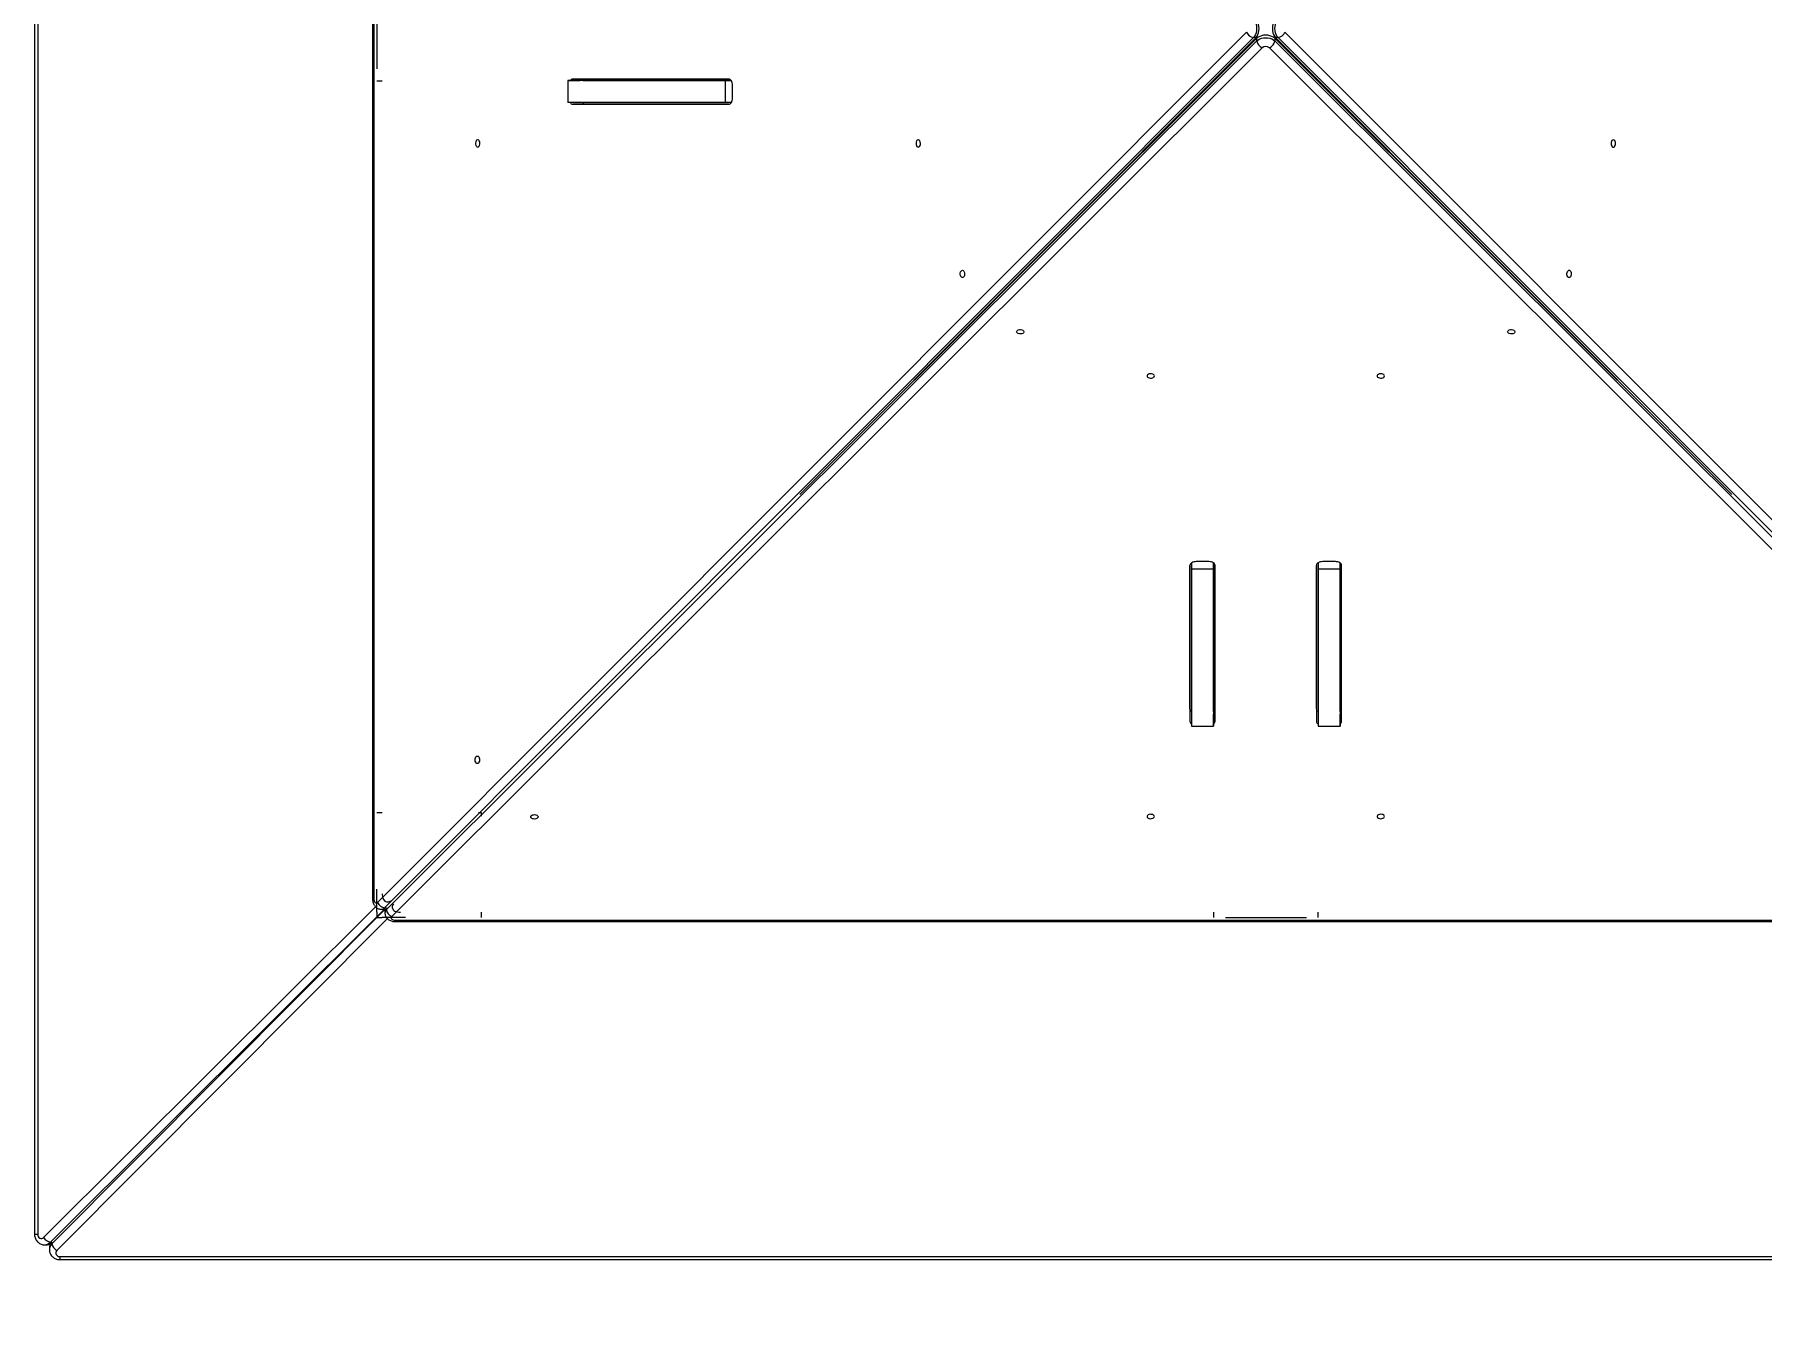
# Model space of a CAD drawing. Header units: millimetres. Extents: x -10881 to 8954, y -8695 to 5624.
# Drawn here: x 4592 to 6243, y -725 to 520 of the extents above; entities that cross this region are included whole.
import ezdxf

# ---------------------------------------------------------------- set-up
doc = ezdxf.new("R2010")
doc.units = ezdxf.units.MM
for name, color, linetype in [('DIKOM_ОБЪЕКТ', 7, 'Continuous'), ('DIKOM_РАЗМЕР_ЗОНА', 7, 'Continuous'), ('DIKOM_РАЗМЕР_ОБЪЕКТА', 7, 'Continuous')]:
    doc.layers.add(name, color=color, linetype=linetype)
doc.styles.add('style1', font='arial.ttf', dxfattribs={"width": 0.8})
doc.dimstyles.new('1-50', dxfattribs={"dimtxt": 300, "dimasz": 200, "dimexe": 100, "dimexo": 0, "dimgap": 100, "dimtad": 1, "dimtxsty": 'style1', "dimcen": 200, "dimclrd": 7, "dimclre": 7, "dimclrt": 7, "dimadec": 1, "dimazin": 2, "dimtfac": 1, "dimtmove": 0, "dimatfit": 2, "dimfxl": 0, "dimlwd": 25, "dimlwe": 18, "dimarcsym": 0})

# ---------------------------------------------------------------- blocks, each defined once
blk = doc.blocks.new('*D10')
at = {"layer": 'Defpoints', "color": 0, "transparency": 16777216}
for p in [(-7152.7, 2730.8), (7385.2, 911.3), (7385.2, -7693.8)]:
    blk.add_point(p, dxfattribs=at)
at = {"layer": 'DIKOM_РАЗМЕР_ОБЪЕКТА', "color": 7, "lineweight": 18, "transparency": 16777216}
for p, q in [((-7152.7, 2730.8), (-7152.7, -7793.8)), ((7385.2, 911.3), (7385.2, -7793.8))]:
    blk.add_line(p, q, dxfattribs=at)
at = {"layer": 'DIKOM_РАЗМЕР_ОБЪЕКТА', "color": 7, "lineweight": 25, "transparency": 16777216}
blk.add_line((-6952.7, -7693.8), (7185.2, -7693.8), dxfattribs=at)
at = {"layer": 'DIKOM_РАЗМЕР_ОБЪЕКТА', "color": 7, "transparency": 16777216}
for points in [[(-6952.7, -7660.4), (-6952.7, -7727.1), (-7152.7, -7693.8)], [(7185.2, -7660.4), (7185.2, -7727.1), (7385.2, -7693.8)]]:
    blk.add_solid(points, dxfattribs=at)
at = {"layer": 'DIKOM_РАЗМЕР_ОБЪЕКТА', "color": 7, "transparency": 16777216, "insert": (116.2, -7440.6), "char_height": 300, "attachment_point": 5, "style": 'style1'}
blk.add_mtext('14500', dxfattribs=at)
blk = doc.blocks.new('*D12')
at = {"layer": 'Defpoints', "color": 0, "transparency": 16777216}
for p in [(-9113.3, 3014), (8954.2, 2756.5), (8954.2, -8594.5)]:
    blk.add_point(p, dxfattribs=at)
at = {"layer": 'DIKOM_РАЗМЕР_ЗОНА', "color": 7, "lineweight": 18, "transparency": 16777216}
for p, q in [((-9113.3, 3014), (-9113.3, -8694.5)), ((8954.2, 2756.5), (8954.2, -8694.5))]:
    blk.add_line(p, q, dxfattribs=at)
at = {"layer": 'DIKOM_РАЗМЕР_ЗОНА', "color": 7, "lineweight": 25, "transparency": 16777216}
blk.add_line((-8913.3, -8594.5), (8754.2, -8594.5), dxfattribs=at)
at = {"layer": 'DIKOM_РАЗМЕР_ЗОНА', "color": 7, "transparency": 16777216}
for points in [[(-8913.3, -8561.2), (-8913.3, -8627.8), (-9113.3, -8594.5)], [(8754.2, -8561.2), (8754.2, -8627.8), (8954.2, -8594.5)]]:
    blk.add_solid(points, dxfattribs=at)
at = {"layer": 'DIKOM_РАЗМЕР_ЗОНА', "color": 7, "transparency": 16777216, "insert": (-79.6, -8341.3), "char_height": 300, "attachment_point": 5, "style": 'style1'}
blk.add_mtext('18000', dxfattribs=at)

msp = doc.modelspace()

# ---------------------------------------------------------------- linework, layer by layer
at = {"layer": 'DIKOM_ОБЪЕКТ', "color": 7, "linetype": 'Continuous', "lineweight": 15}
for p, q in [((4591.844, 1679.625), (4591.844, -626.692)), ((4594.844, 1679.624), (4594.844, -626.692)), ((4915.081, 1358.732), (4915.081, -305.858)), ((4916.289, 1358.732), (4916.289, -305.859)), ((4919.287, 565.007), (4919.287, 487.547)), ((4919.94, -309.285), (5750.821, 522.851)), ((5757.477, 517.713), (4926.596, -314.423)), ((4928.323, -316.151), (5760.612, 514.578)), ((5760.612, 516.974), (5323.585, 80.766)), ((5323.594, 80.776), (5759.873, 517.713)), ((5759.873, 517.713), (5757.477, 517.713)), ((5759.873, 517.713), (5760.693, 517.795)), ((5760.693, 517.795), (5760.612, 516.974)), ((5760.612, 514.578), (5760.612, 516.974)), ((5777.74, 516.974), (5777.658, 517.795)), ((5777.658, 517.795), (5778.479, 517.713)), ((5777.74, 516.974), (5777.74, 514.578)), ((6214.764, 80.776), (5777.74, 516.974)), ((5777.74, 514.578), (6610.042, -316.151)), ((5780.875, 517.713), (5778.479, 517.713)), ((5778.479, 517.713), (6214.774, 80.766)), ((6611.769, -314.423), (5780.875, 517.713)), ((5787.531, 522.851), (6618.425, -309.285)), ((5765.75, 507.922), (4933.462, -322.807)), ((6604.903, -322.807), (5772.601, 507.922)), ((4919.287, 476.277), (4924.217, 476.277)), ((5101.877, 476.4), (5113.486, 476.401)), ((5101.877, 476.4), (5101.877, 455.4)), ((5255.721, 477.872), (5106.472, 477.9)), ((5116.085, 476.434), (5258.085, 476.407)), ((5116.377, 476.813), (5257.769, 476.813)), ((5258.109, 476.372), (5252.33, 476.371)), ((5252.33, 476.371), (5252.33, 455.371)), ((5259.332, 459.871), (5259.332, 471.871)), ((5118.451, 453.902), (5106.472, 453.9)), ((5106.472, 453.9), (5255.721, 453.872)), ((5255.846, 453.875), (5118.451, 453.902)), ((5258.11, 455.372), (5252.33, 455.371)), ((5714.68, 16.524), (5702.68, 16.524)), ((5835.68, 16.524), (5823.68, 16.524)), ((5696.681, -124.328), (5696.68, 12.939)), ((5696.68, 12.913), (5696.681, -136.309)), ((5698.18, 15.301), (5698.18, 9.521)), ((5698.18, 9.521), (5719.18, 9.521)), ((5719.18, 15.301), (5719.18, 9.521)), ((5719.182, -126.715), (5719.181, 15.3)), ((5720.681, -136.309), (5720.68, 12.913)), ((5817.681, -124.328), (5817.68, 12.939)), ((5817.68, 12.913), (5817.681, -136.309)), ((5819.18, 15.301), (5819.18, 9.521)), ((5819.18, 9.521), (5840.18, 9.521)), ((5840.18, 15.301), (5840.18, 9.521)), ((5840.182, -126.715), (5840.181, 15.3)), ((5841.681, -136.309), (5841.68, 12.913)), ((5696.681, -124.328), (5696.681, -136.309)), ((5719.181, -140.904), (5719.181, -129.294)), ((5817.681, -124.328), (5817.681, -136.309)), ((5840.181, -140.904), (5840.181, -129.294)), ((5698.181, -140.904), (5719.181, -140.904)), ((5819.181, -140.904), (5840.181, -140.904)), ((4924.217, -223.723), (4919.287, -223.723)), ((5019.286, -223.723), (5016.308, -223.723)), ((5019.286, -226.702), (5019.286, -223.723)), ((4919.287, -318.723), (4919.287, -296.576)), ((4600.572, -629.721), (4917.934, -313.429)), ((4928.245, -308.723), (4930.259, -308.723)), ((4934.286, -314.764), (4934.286, -312.751)), ((4926.503, -315.804), (4606.967, -634.262)), ((4608.467, -635.762), (4926.95, -316.254)), ((4929.331, -324.818), (4613.009, -642.158)), ((4919.287, -318.723), (4919.287, -323.723)), ((4919.287, -323.723), (4924.286, -323.723)), ((4923.483, -315.858), (4925.879, -315.858)), ((4923.49, -315.858), (4925.886, -315.858)), ((4946.434, -323.723), (4924.286, -323.723)), ((4926.589, -314.423), (4928.316, -314.423)), ((4926.596, -314.423), (4928.323, -314.423)), ((4926.881, -316.861), (4926.881, -319.257)), ((4926.887, -316.861), (4926.887, -319.257)), ((4928.316, -314.423), (4928.316, -316.151)), ((4928.323, -314.423), (4928.323, -316.151)), ((4936.881, -327.664), (4936.881, -326.456)), ((4936.887, -326.456), (6601.477, -326.456)), ((4936.887, -327.664), (6601.477, -327.664)), ((5019.286, -323.723), (5019.286, -318.792)), ((5719.286, -318.792), (5719.286, -323.723)), ((5730.556, -323.723), (5808.016, -323.723)), ((5819.286, -323.723), (5819.286, -318.792)), ((4601.311, -636.692), (4602.811, -636.692)), ((4606.037, -639.92), (4606.037, -641.421)), ((4606.967, -634.262), (4608.467, -634.262)), ((4608.467, -634.262), (4608.467, -635.762)), ((4616.037, -647.885), (6922.353, -647.885)), ((4616.037, -650.884), (6922.353, -650.884))]:
    msp.add_line(p, q, dxfattribs=at)
at = {"layer": 'DIKOM_ОБЪЕКТ', "color": 7, "linetype": 'Continuous', "lineweight": 15, "flags": 128}
for points in [[(5757.477, 534.841), (5758.464, 533.606), (5759.278, 532.063), (5759.886, 530.275), (5760.261, 528.319), (5760.388, 526.277), (5760.261, 524.235), (5759.886, 522.279), (5759.278, 520.491), (5758.464, 518.948), (5757.477, 517.713)], [(5759.873, 517.713), (5760.86, 518.948), (5761.674, 520.491), (5762.282, 522.279), (5762.657, 524.235), (5762.784, 526.277), (5762.657, 528.319), (5762.282, 530.275), (5761.674, 532.063), (5760.86, 533.607), (5759.873, 534.842)], [(5778.479, 534.842), (5777.492, 533.607), (5776.678, 532.063), (5776.07, 530.275), (5775.695, 528.319), (5775.568, 526.277), (5775.695, 524.235), (5776.07, 522.279), (5776.678, 520.491), (5777.492, 518.948), (5778.479, 517.713)], [(5780.875, 517.713), (5779.888, 518.948), (5779.073, 520.491), (5778.466, 522.278), (5778.091, 524.234), (5777.964, 526.277), (5778.091, 528.319), (5778.466, 530.275), (5779.073, 532.062), (5779.888, 533.606), (5780.875, 534.841)], [(5777.74, 516.974), (5776.505, 517.961), (5774.961, 518.775), (5773.174, 519.383), (5771.218, 519.758), (5769.176, 519.885), (5767.134, 519.758), (5765.178, 519.383), (5763.39, 518.775), (5761.846, 517.961), (5760.612, 516.974)], [(5760.612, 514.578), (5761.846, 515.565), (5763.39, 516.379), (5765.178, 516.987), (5767.134, 517.362), (5769.176, 517.489), (5771.218, 517.362), (5773.174, 516.987), (5774.961, 516.379), (5776.505, 515.565), (5777.74, 514.578)], [(5252.33, 476.371), (5243.598, 476.372), (5235.025, 476.372), (5226.623, 476.373), (5218.404, 476.374), (5210.38, 476.375), (5202.561, 476.375), (5194.959, 476.376), (5187.583, 476.377), (5180.444, 476.378), (5173.552, 476.379), (5166.916, 476.38), (5160.546, 476.381), (5154.45, 476.382), (5148.637, 476.383), (5143.115, 476.384), (5137.891, 476.386), (5132.973, 476.387), (5128.367, 476.388), (5124.08, 476.389), (5120.118, 476.391), (5116.486, 476.392), (5113.189, 476.393), (5110.232, 476.394), (5107.619, 476.396), (5105.354, 476.397), (5103.439, 476.399), (5101.877, 476.4)], [(5116.063, 476.402), (5116.927, 476.402), (5117.902, 476.402), (5118.613, 476.402), (5118.994, 476.402), (5119.01, 476.402), (5118.659, 476.401), (5117.974, 476.401), (5117.018, 476.401), (5115.88, 476.401), (5114.665, 476.401), (5113.486, 476.401), (5113.486, 476.401)], [(5259.332, 471.871), (5259.263, 473.042), (5259.057, 474.167), (5258.724, 475.205), (5258.275, 476.114), (5257.727, 476.86), (5257.103, 477.415), (5256.426, 477.756), (5255.721, 477.872)], [(5252.33, 455.371), (5243.598, 455.372), (5235.025, 455.372), (5226.623, 455.373), (5218.404, 455.374), (5210.38, 455.375), (5202.561, 455.375), (5194.959, 455.376), (5187.583, 455.377), (5180.444, 455.378), (5173.552, 455.379), (5166.916, 455.38), (5160.546, 455.381), (5154.45, 455.382), (5148.637, 455.383), (5143.115, 455.384), (5137.891, 455.386), (5132.973, 455.387), (5128.367, 455.388), (5124.08, 455.389), (5120.118, 455.391), (5116.486, 455.392), (5113.189, 455.393), (5110.232, 455.394), (5107.619, 455.396), (5105.354, 455.397), (5103.439, 455.399), (5101.877, 455.4)], [(5255.721, 453.872), (5256.426, 453.987), (5257.103, 454.328), (5257.727, 454.882), (5258.275, 455.629), (5258.724, 456.538), (5259.057, 457.575), (5259.263, 458.7), (5259.332, 459.871)], [(5015.598, 412.918), (5016.282, 413.107), (5016.892, 413.655), (5017.361, 414.503), (5017.64, 415.558), (5017.697, 416.706), (5017.527, 417.823), (5017.148, 418.788), (5016.601, 419.496), (5015.945, 419.87), (5015.251, 419.87), (5014.596, 419.496), (5014.048, 418.788), (5013.669, 417.824), (5013.499, 416.707), (5013.556, 415.559), (5013.835, 414.504), (5014.304, 413.656), (5014.914, 413.107), (5015.598, 412.918)], [(5436.867, 412.837), (5437.551, 413.027), (5438.161, 413.575), (5438.63, 414.422), (5438.909, 415.477), (5438.966, 416.626), (5438.796, 417.743), (5438.417, 418.707), (5437.869, 419.415), (5437.214, 419.789), (5436.52, 419.789), (5435.864, 419.415), (5435.317, 418.708), (5434.938, 417.743), (5434.768, 416.626), (5434.825, 415.478), (5435.104, 414.423), (5435.573, 413.575), (5436.183, 413.027), (5436.867, 412.837)], [(6101.49, 419.837), (6100.806, 419.647), (6100.196, 419.099), (6099.726, 418.251), (6099.448, 417.196), (6099.39, 416.048), (6099.561, 414.931), (6099.94, 413.966), (6100.487, 413.259), (6101.143, 412.885), (6101.836, 412.885), (6102.492, 413.259), (6103.039, 413.967), (6103.419, 414.931), (6103.589, 416.048), (6103.531, 417.197), (6103.253, 418.252), (6102.783, 419.099), (6102.174, 419.647), (6101.49, 419.837)], [(5479.127, 295.115), (5479.811, 294.925), (5480.42, 294.376), (5480.89, 293.529), (5481.168, 292.474), (5481.226, 291.325), (5481.056, 290.208), (5480.676, 289.244), (5480.129, 288.536), (5479.473, 288.162), (5478.78, 288.163), (5478.124, 288.537), (5477.577, 289.245), (5477.198, 290.209), (5477.027, 291.326), (5477.085, 292.474), (5477.363, 293.529), (5477.833, 294.377), (5478.443, 294.925), (5479.127, 295.115)], [(6059.229, 288.115), (6058.545, 288.304), (6057.936, 288.852), (6057.466, 289.7), (6057.187, 290.755), (6057.13, 291.903), (6057.3, 293.02), (6057.68, 293.985), (6058.227, 294.693), (6058.883, 295.067), (6059.576, 295.067), (6060.232, 294.693), (6060.779, 293.985), (6061.158, 293.021), (6061.328, 291.904), (6061.271, 290.756), (6060.993, 289.701), (6060.523, 288.853), (6059.913, 288.304), (6059.229, 288.115)], [(5530.964, 236.278), (5531.153, 236.961), (5531.702, 237.571), (5532.549, 238.041), (5533.604, 238.319), (5534.753, 238.376), (5535.87, 238.206), (5536.834, 237.827), (5537.542, 237.28), (5537.916, 236.624), (5537.916, 235.931), (5537.542, 235.275), (5536.834, 234.728), (5535.87, 234.349), (5534.753, 234.179), (5533.605, 234.236), (5532.549, 234.515), (5531.702, 234.984), (5531.153, 235.594), (5530.964, 236.278)], [(6000.392, 236.278), (6000.582, 236.961), (6001.13, 237.571), (6001.978, 238.041), (6003.033, 238.319), (6004.181, 238.376), (6005.298, 238.206), (6006.263, 237.827), (6006.97, 237.28), (6007.344, 236.624), (6007.344, 235.931), (6006.97, 235.275), (6006.263, 234.728), (6005.298, 234.349), (6004.181, 234.179), (6003.033, 234.236), (6001.978, 234.515), (6001.13, 234.984), (6000.582, 235.594), (6000.392, 236.278)], [(5662.678, 194.026), (5662.489, 194.71), (5661.94, 195.319), (5661.093, 195.789), (5660.037, 196.067), (5658.889, 196.124), (5657.772, 195.954), (5656.808, 195.575), (5656.1, 195.028), (5655.726, 194.372), (5655.726, 193.679), (5656.1, 193.023), (5656.808, 192.476), (5657.772, 192.097), (5658.889, 191.927), (5660.037, 191.984), (5661.093, 192.263), (5661.94, 192.732), (5662.489, 193.342), (5662.678, 194.026)], [(5882.678, 194.026), (5882.489, 194.71), (5881.94, 195.319), (5881.093, 195.789), (5880.037, 196.067), (5878.889, 196.124), (5877.772, 195.954), (5876.808, 195.575), (5876.1, 195.028), (5875.726, 194.372), (5875.726, 193.679), (5876.1, 193.023), (5876.808, 192.476), (5877.772, 192.097), (5878.889, 191.927), (5880.037, 191.984), (5881.093, 192.263), (5881.94, 192.732), (5882.489, 193.342), (5882.678, 194.026)], [(5702.68, 16.524), (5701.509, 16.454), (5700.384, 16.249), (5699.346, 15.915), (5698.437, 15.466), (5697.691, 14.919), (5697.136, 14.295), (5696.795, 13.618), (5696.68, 12.913)], [(5720.68, 12.913), (5720.564, 13.618), (5720.223, 14.295), (5719.668, 14.919), (5718.922, 15.466), (5718.013, 15.915), (5716.976, 16.249), (5715.85, 16.454), (5714.68, 16.524)], [(5823.68, 16.524), (5822.509, 16.454), (5821.384, 16.249), (5820.346, 15.915), (5819.437, 15.466), (5818.691, 14.919), (5818.136, 14.295), (5817.795, 13.618), (5817.68, 12.913)], [(5841.68, 12.913), (5841.564, 13.618), (5841.223, 14.295), (5840.668, 14.919), (5839.922, 15.466), (5839.013, 15.915), (5837.976, 16.249), (5836.85, 16.454), (5835.68, 16.524)], [(5698.18, 9.521), (5698.18, 0.79), (5698.18, -7.783), (5698.18, -16.184), (5698.18, -24.402), (5698.18, -32.425), (5698.18, -40.243), (5698.18, -47.845), (5698.18, -55.22), (5698.18, -62.358), (5698.18, -69.249), (5698.18, -75.884), (5698.18, -82.253), (5698.18, -88.348), (5698.18, -94.16), (5698.18, -99.681), (5698.18, -104.904), (5698.18, -109.821), (5698.18, -114.425), (5698.18, -118.711), (5698.18, -122.672), (5698.181, -126.303), (5698.181, -129.598), (5698.181, -132.554), (5698.181, -135.166), (5698.181, -137.43), (5698.181, -139.344), (5698.181, -140.904)], [(5719.18, 9.521), (5719.18, 0.79), (5719.18, -7.783), (5719.18, -16.184), (5719.18, -24.402), (5719.18, -32.425), (5719.18, -40.243), (5719.18, -47.845), (5719.18, -55.22), (5719.18, -62.358), (5719.18, -69.249), (5719.18, -75.884), (5719.18, -82.253), (5719.18, -88.348), (5719.18, -94.16), (5719.18, -99.681), (5719.18, -104.904), (5719.18, -109.821), (5719.18, -114.425), (5719.18, -118.711), (5719.18, -122.672), (5719.181, -126.303), (5719.181, -129.598), (5719.181, -132.554), (5719.181, -135.166), (5719.181, -137.43), (5719.181, -139.344), (5719.181, -140.904)], [(5819.18, 9.521), (5819.18, 0.79), (5819.18, -7.783), (5819.18, -16.184), (5819.18, -24.402), (5819.18, -32.425), (5819.18, -40.243), (5819.18, -47.845), (5819.18, -55.22), (5819.18, -62.358), (5819.18, -69.249), (5819.18, -75.884), (5819.18, -82.253), (5819.18, -88.348), (5819.18, -94.16), (5819.18, -99.681), (5819.18, -104.904), (5819.18, -109.821), (5819.18, -114.425), (5819.18, -118.711), (5819.18, -122.672), (5819.181, -126.303), (5819.181, -129.598), (5819.181, -132.554), (5819.181, -135.166), (5819.181, -137.43), (5819.181, -139.344), (5819.181, -140.904)], [(5840.18, 9.521), (5840.18, 0.79), (5840.18, -7.783), (5840.18, -16.184), (5840.18, -24.402), (5840.18, -32.425), (5840.18, -40.243), (5840.18, -47.845), (5840.18, -55.22), (5840.18, -62.358), (5840.18, -69.249), (5840.18, -75.884), (5840.18, -82.253), (5840.18, -88.348), (5840.18, -94.16), (5840.18, -99.681), (5840.18, -104.904), (5840.18, -109.821), (5840.18, -114.425), (5840.18, -118.711), (5840.18, -122.672), (5840.181, -126.303), (5840.181, -129.598), (5840.181, -132.554), (5840.181, -135.166), (5840.181, -137.43), (5840.181, -139.344), (5840.181, -140.904)], [(5719.181, -126.716), (5719.181, -125.852), (5719.181, -124.877), (5719.181, -124.166), (5719.181, -123.785), (5719.181, -123.77), (5719.181, -124.12), (5719.181, -124.806), (5719.181, -125.761), (5719.181, -126.899), (5719.181, -128.115), (5719.181, -129.294), (5719.181, -129.294)], [(5840.181, -126.716), (5840.181, -125.852), (5840.181, -124.877), (5840.181, -124.166), (5840.181, -123.785), (5840.181, -123.77), (5840.181, -124.12), (5840.181, -124.806), (5840.181, -125.761), (5840.181, -126.899), (5840.181, -128.115), (5840.181, -129.294), (5840.181, -129.294)], [(5015.263, -169.45), (5015.947, -169.639), (5016.557, -170.188), (5017.026, -171.036), (5017.305, -172.091), (5017.362, -173.239), (5017.192, -174.356), (5016.813, -175.32), (5016.266, -176.028), (5015.61, -176.402), (5014.916, -176.402), (5014.261, -176.028), (5013.713, -175.32), (5013.334, -174.355), (5013.164, -173.238), (5013.221, -172.09), (5013.5, -171.035), (5013.969, -170.187), (5014.579, -169.639), (5015.263, -169.45)], [(5066.314, -227.501), (5066.504, -226.817), (5067.052, -226.207), (5067.9, -225.738), (5068.955, -225.459), (5070.103, -225.402), (5071.22, -225.572), (5072.185, -225.951), (5072.893, -226.499), (5073.267, -227.154), (5073.267, -227.848), (5072.893, -228.503), (5072.185, -229.05), (5071.22, -229.429), (5070.103, -229.6), (5068.955, -229.542), (5067.9, -229.264), (5067.052, -228.794), (5066.504, -228.185), (5066.314, -227.501)], [(5662.682, -227.166), (5662.492, -226.482), (5661.944, -225.872), (5661.096, -225.403), (5660.041, -225.124), (5658.893, -225.067), (5657.776, -225.237), (5656.811, -225.616), (5656.103, -226.164), (5655.729, -226.819), (5655.729, -227.513), (5656.103, -228.168), (5656.811, -228.715), (5657.776, -229.094), (5658.893, -229.265), (5660.041, -229.207), (5661.096, -228.929), (5661.944, -228.459), (5662.492, -227.85), (5662.682, -227.166)], [(5882.682, -227.166), (5882.492, -226.482), (5881.944, -225.872), (5881.096, -225.403), (5880.041, -225.124), (5878.893, -225.067), (5877.776, -225.237), (5876.811, -225.616), (5876.103, -226.164), (5875.729, -226.819), (5875.729, -227.513), (5876.103, -228.168), (5876.811, -228.715), (5877.776, -229.094), (5878.893, -229.265), (5880.041, -229.207), (5881.096, -228.929), (5881.944, -228.459), (5882.492, -227.85), (5882.682, -227.166)], [(4916.283, -305.859), (4915.671, -305.858), (4915.266, -305.858), (4915.084, -305.858), (4915.075, -305.858)], [(4916.289, -305.859), (4915.677, -305.858), (4915.272, -305.858), (4915.091, -305.858), (4915.081, -305.858)], [(4916.283, -305.859), (4916.366, -306.903), (4916.611, -307.875), (4917, -308.707), (4917.506, -309.342), (4918.095, -309.735), (4918.724, -309.859), (4919.352, -309.705), (4919.933, -309.285)], [(4916.289, -305.859), (4916.373, -306.903), (4916.618, -307.875), (4917.007, -308.707), (4917.513, -309.342), (4918.101, -309.735), (4918.731, -309.859), (4919.358, -309.705), (4919.94, -309.285)], [(4925.879, -315.858), (4926.826, -315.733), (4927.045, -315.669)], [(4925.886, -315.858), (4926.833, -315.733), (4927.051, -315.669)], [(4927.059, -315.731), (4927.006, -315.913), (4926.881, -316.861)], [(4927.065, -315.731), (4927.012, -315.913), (4926.887, -316.861)], [(4933.455, -322.807), (4933.035, -323.388), (4932.881, -324.015), (4933.005, -324.645), (4933.398, -325.233), (4934.032, -325.739), (4934.864, -326.128), (4935.836, -326.373), (4936.881, -326.456)], [(4933.462, -322.807), (4933.041, -323.388), (4932.888, -324.015), (4933.012, -324.645), (4933.404, -325.233), (4934.039, -325.739), (4934.871, -326.128), (4935.843, -326.373), (4936.887, -326.456)], [(4936.887, -327.664), (4936.887, -327.654), (4936.887, -327.473), (4936.887, -327.069), (4936.887, -326.456)], [(4594.844, -626.692), (4593.888, -626.692), (4593.084, -626.692), (4592.463, -626.692), (4592.049, -626.692), (4591.857, -626.692), (4591.844, -626.692)], [(4594.844, -626.692), (4594.984, -627.818), (4595.393, -628.853), (4596.038, -629.714), (4596.866, -630.33), (4597.811, -630.651), (4598.796, -630.653), (4599.742, -630.334), (4600.572, -629.721)], [(4613.009, -642.158), (4612.396, -642.988), (4612.077, -643.933), (4612.078, -644.918), (4612.4, -645.863), (4613.016, -646.692), (4613.876, -647.336), (4614.911, -647.745), (4616.037, -647.885)], [(4616.037, -647.885), (4616.037, -648.841), (4616.037, -649.645), (4616.037, -650.266), (4616.037, -650.68), (4616.037, -650.872), (4616.037, -650.884)]]:
    msp.add_lwpolyline(points, dxfattribs=at)
at = {"layer": 'DIKOM_ОБЪЕКТ', "color": 7, "linetype": 'Continuous', "lineweight": 15}
for centre, radius, start, end in [((5758.156, 525.473), 7.79, 199.668319, 264.996692), ((5768.372, 515.258), 7.79, 185.005192, 250.330184), ((5769.979, 515.258), 7.791, 289.670075, 354.994403), ((5780.196, 525.473), 7.79, 275.00355, 340.331551), ((5769.176, 503.647), 5.478, 51.294434, 128.705566), ((5106.714, 474.863), 3.047, 94.555241, 149.700786), ((5118.725, 474.834), 3.09, 97.417619, 149.522346), ((5106.715, 456.938), 3.047, 210.349155, 265.42583), ((5118.695, 456.94), 3.048, 210.297052, 265.420539), ((5699.718, -124.085), 3.047, 184.569088, 239.694221), ((5717.644, -124.085), 3.047, 300.297549, 355.431066), ((5820.718, -124.085), 3.047, 184.569108, 239.694417), ((5838.644, -124.085), 3.047, 300.297965, 355.431108), ((5699.718, -136.066), 3.047, 184.569628, 239.699534), ((5717.644, -136.066), 3.047, 300.298383, 355.43115), ((5820.718, -136.066), 3.047, 184.569677, 239.700019), ((5838.644, -136.066), 3.047, 300.298383, 355.43115), ((4927.268, -306.663), 7.79, 199.668384, 264.996571), ((4927.275, -306.663), 7.79, 199.668319, 264.996692), ((4923.336, -311.463), 4.398, 272.004092, 317.698211), ((4923.343, -311.463), 4.398, 272.004142, 317.698501), ((4931.27, -319.4), 4.391, 132.269488, 178.424307), ((4931.276, -319.4), 4.391, 132.269759, 178.424206), ((4936.077, -315.471), 7.791, 185.005394, 250.330055), ((4936.084, -315.471), 7.79, 185.005192, 250.330184), ((4609.476, -623.956), 10.607, 212.920337, 256.319995), ((4601.223, -628.688), 8.004, 270.306975, 315.856202), ((4602.722, -628.685), 8.007, 270.639117, 315.851434), ((4614.044, -640.008), 8.007, 134.14265, 179.373477), ((4614.039, -641.505), 8.002, 134.135545, 179.868963), ((4618.776, -633.252), 10.61, 193.684631, 237.076615)]:
    msp.add_arc(centre, radius, start, end, dxfattribs=at)
for centre, major_axis, start_param, end_param in [((4928.245, -301.256), (0, 7.467), 1.57079633, 3.14159265), ((4930.259, -301.256), (0, 7.467), 3.14159265, 3.63608534), ((4941.754, -312.751), (7.467, 0), 2.64709997, 3.14159265), ((4941.754, -314.765), (7.467, 0), 3.14159265, 4.71238898)]:
    msp.add_ellipse(centre, major_axis=major_axis, ratio=0.53937887, start_param=start_param, end_param=end_param, dxfattribs=at)
for points, knots in [([(4915.075, -305.858), (4915.085, -306.23), (4915.11, -307.214), (4915.381, -308.809), (4915.938, -310.506), (4916.727, -312.009), (4917.686, -313.267), (4918.811, -314.3), (4920.077, -315.097), (4921.451, -315.614), (4922.613, -315.866), (4923.297, -315.83), (4923.497, -315.82)], [0, 0, 0, 0, 0.07468747, 0.19783126, 0.32518114, 0.43889841, 0.54829774, 0.6537492, 0.75656625, 0.85789909, 0.95858818, 1, 1, 1, 1]), ([(4915.081, -305.858), (4915.091, -306.23), (4915.117, -307.214), (4915.388, -308.809), (4915.944, -310.506), (4916.734, -312.009), (4917.692, -313.267), (4918.818, -314.3), (4920.084, -315.097), (4921.458, -315.614), (4922.619, -315.866), (4923.304, -315.83), (4923.504, -315.82)], [0, 0, 0, 0, 0.07468724, 0.19783106, 0.32518105, 0.43889842, 0.54829776, 0.65374914, 0.75656609, 0.85789884, 0.95858783, 1, 1, 1, 1]), ([(4925.868, -315.82), (4926.199, -315.84), (4926.584, -315.863), (4926.953, -315.771), (4927.003, -315.759)], [0, 0, 0, 0, 0.86282836, 1, 1, 1, 1]), ([(4925.874, -315.82), (4926.206, -315.84), (4926.59, -315.863), (4926.959, -315.771), (4927.01, -315.759)], [0, 0, 0, 0, 0.86282433, 1, 1, 1, 1]), ([(4927.003, -315.759), (4926.931, -316.095), (4926.849, -316.471), (4926.888, -316.85), (4926.892, -316.891)], [0, 0, 0, 0, 0.89196534, 1, 1, 1, 1]), ([(4927.01, -315.759), (4926.937, -316.095), (4926.856, -316.471), (4926.895, -316.85), (4926.899, -316.891)], [0, 0, 0, 0, 0.89202388, 1, 1, 1, 1]), ([(4926.893, -319.298), (4926.917, -319.768), (4926.964, -320.733), (4927.406, -322.127), (4928.085, -323.425), (4928.989, -324.572), (4930.092, -325.563), (4931.389, -326.391), (4932.871, -327.039), (4934.514, -327.48), (4935.879, -327.649), (4936.675, -327.661), (4936.881, -327.664)], [0, 0, 0, 0, 0.097659104, 0.200872919, 0.301959078, 0.40281164, 0.50540968, 0.611707434, 0.723062944, 0.83929595, 0.958497144, 1, 1, 1, 1]), ([(4926.9, -319.298), (4926.923, -319.768), (4926.971, -320.733), (4927.413, -322.127), (4928.091, -323.425), (4928.996, -324.572), (4930.099, -325.563), (4931.396, -326.391), (4932.878, -327.039), (4934.52, -327.48), (4935.885, -327.649), (4936.682, -327.661), (4936.887, -327.664)], [0, 0, 0, 0, 0.0976632, 0.20087653, 0.30196229, 0.40281455, 0.50541238, 0.61170999, 0.72306537, 0.83929818, 0.95849907, 1, 1, 1, 1]), ([(4591.844, -626.692), (4591.861, -627.14), (4591.9, -628.194), (4592.266, -629.824), (4592.951, -631.514), (4593.928, -633.052), (4595.161, -634.378), (4596.604, -635.441), (4598.199, -636.192), (4599.771, -636.626), (4600.803, -636.654), (4601.256, -636.666)], [0, 0, 0, 0, 0.08749433, 0.205415135, 0.324134386, 0.443105063, 0.561727226, 0.679372208, 0.795549179, 0.910029395, 1, 1, 1, 1]), ([(4602.705, -636.662), (4602.837, -636.673), (4603.529, -636.727), (4604.775, -636.503), (4606.178, -636.105), (4606.951, -635.658), (4607.239, -635.492)], [0, 0, 0, 0, 0.08365866, 0.4386424, 0.79063522, 1, 1, 1, 1]), ([(4607.239, -635.492), (4607.127, -635.669), (4606.706, -636.34), (4606.298, -637.653), (4606.021, -638.988), (4606.063, -639.757), (4606.073, -639.955)], [0, 0, 0, 0, 0.13368672, 0.50622979, 0.87330289, 1, 1, 1, 1]), ([(4606.075, -641.501), (4606.075, -641.853), (4606.076, -642.766), (4606.431, -644.204), (4607.08, -645.749), (4608.009, -647.152), (4609.174, -648.378), (4610.549, -649.395), (4612.098, -650.176), (4613.781, -650.691), (4615.118, -650.871), (4615.874, -650.882), (4616.037, -650.884)], [0, 0, 0, 0, 0.07002186, 0.18121614, 0.29170629, 0.40208866, 0.51293608, 0.62472469, 0.73777601, 0.8522336, 0.96808656, 1, 1, 1, 1])]:
    msp.add_open_spline(points, degree=3, knots=knots, dxfattribs=at)

# ---------------------------------------------------------------- dimensions: what is measured, and where the dimension line sits
at = {"layer": 'DIKOM_РАЗМЕР_ЗОНА'}
dim = msp.add_linear_dim(base=(8954.2, -8594.513), p1=(-9113.319, 3014.045), p2=(8954.2, 2756.48), text='18000', dimstyle='1-50', dxfattribs=at)
dim.commit()
dim.dimension.update_dxf_attribs({"geometry": '*D12', "text_midpoint": (-79.559, -8594.513), "dimtype": 160})
at = {"layer": 'DIKOM_РАЗМЕР_ОБЪЕКТА'}
dim = msp.add_linear_dim(base=(7385.217, -7693.766), p1=(-7152.73, 2730.795), p2=(7385.217, 911.281), text='14500', dimstyle='1-50', dxfattribs=at)
dim.commit()
dim.dimension.update_dxf_attribs({"geometry": '*D10', "text_midpoint": (116.244, -7693.766), "dimtype": 160})

doc.saveas('drawing.dxf')
